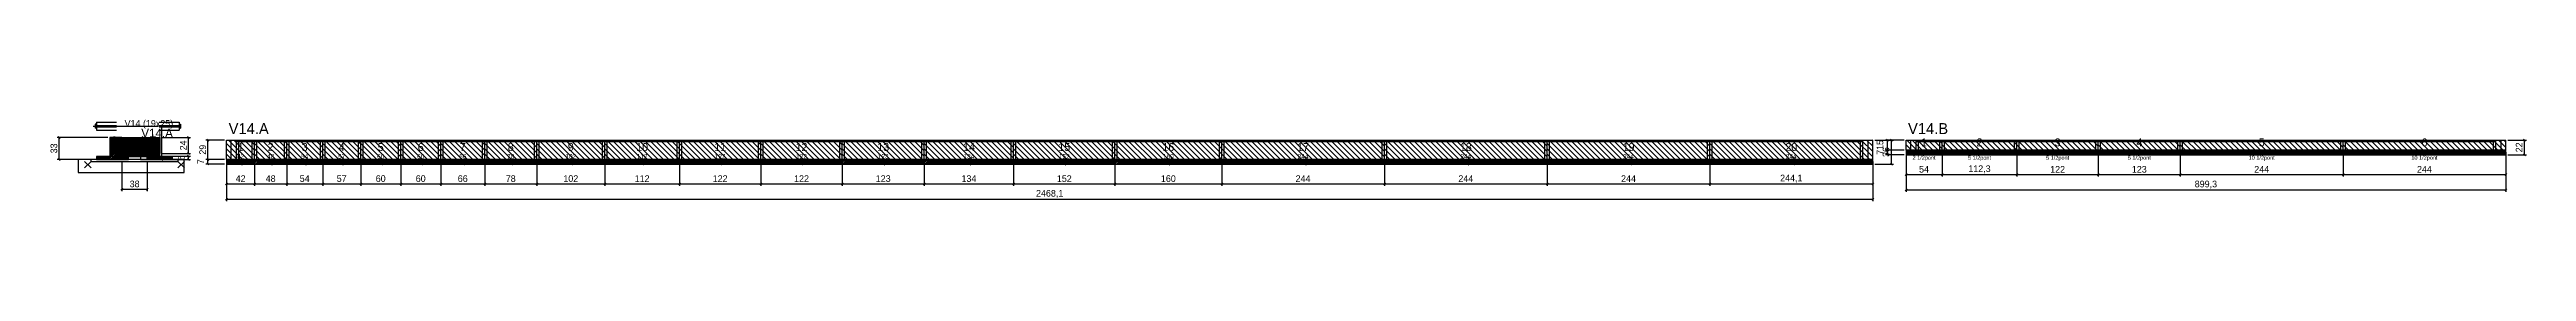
# Model space of a CAD drawing. Extents: x -69 to 3645, y -92 to 31.
import ezdxf
from ezdxf.enums import TextEntityAlignment as Align

# ---------------------------------------------------------------- set-up
doc = ezdxf.new("R2010")
doc.units = 0
for name, color, linetype in [('5', 5, 'Continuous'), ('barrote', 126, 'Continuous'), ('CONCRETO', 251, 'Continuous'), ('COTA', 241, 'Continuous'), ('Cota Seção (2x)', 241, 'Continuous'), ('detalhes', 7, 'Continuous'), ('Hachura', 251, 'Continuous'), ('Madeira', 126, 'Continuous'), ('NOMENCLATURA', 7, 'Continuous'), ('Painéis', 200, 'Continuous'), ('presilha', 224, 'Continuous'), ('Reaproveitamento', 30, 'Continuous'), ('SARR_2.2x7', 40, 'Continuous'), ('SARR_3.5x7', 81, 'Continuous'), ('SCO-___-LAJ', 224, 'Continuous'), ('TENSOR', 224, 'Continuous'), ('texto', 7, 'Continuous'), ('Texto Seção', 7, 'Continuous')]:
    doc.layers.add(name, color=color, linetype=linetype)
doc.dimstyles.new('PAINEL', dxfattribs={"dimtxt": 10, "dimasz": 3, "dimexe": 3, "dimexo": 3, "dimgap": 3, "dimtad": 1, "dimblk": 'OBLIQUE', "dimblk1": 'OBLIQUE', "dimcen": 2.5, "dimclrd": 4, "dimclre": 4, "dimclrt": 240, "dimazin": 3, "dimtfac": 1, "dimtmove": 0, "dimatfit": 3})
doc.dimstyles.new('SECAO2X', dxfattribs={"dimtxt": 16, "dimasz": 3, "dimexe": 3, "dimexo": 3, "dimgap": 3, "dimtad": 1, "dimblk": 'OBLIQUE', "dimblk1": 'OBLIQUE', "dimcen": 2.5, "dimclrd": 4, "dimclre": 4, "dimclrt": 240, "dimazin": 3, "dimtfac": 1, "dimtmove": 0, "dimatfit": 3})

# ---------------------------------------------------------------- blocks, each defined once
blk = doc.blocks.new('_OBLIQUE')
at = {"color": 0, "linetype": 'BYBLOCK'}
blk.add_line((-0.5, -0.5), (0.5, 0.5), dxfattribs=at)

msp = doc.modelspace()

# ---------------------------------------------------------------- hatches: boundary and pattern name
at = {"layer": 'COTA'}
h = msp.add_hatch(dxfattribs=at)
h.set_pattern_fill('ANSI31', scale=0.4)
h.paths.add_polyline_path([(40, -21), (40, 4), (97, 4), (97, -20), (78, -20), (78, -21)])
h = msp.add_hatch(dxfattribs=at)
h.set_pattern_fill('ANSI31', scale=0.5)
h.paths.add_polyline_path([(197, -36), (239, -36), (239, -29), (197, -29)])
h = msp.add_hatch(dxfattribs=at)
h.set_pattern_fill('ANSI31', scale=0.5)
h.paths.add_polyline_path([(239, -36), (287, -36), (287, -29), (239, -29)])
h = msp.add_hatch(dxfattribs=at)
h.set_pattern_fill('ANSI31', scale=0.5)
h.paths.add_polyline_path([(287, -36), (341, -36), (341, -29), (287, -29)])
h = msp.add_hatch(dxfattribs=at)
h.set_pattern_fill('ANSI31', scale=0.5)
h.paths.add_polyline_path([(341, -36), (398, -36), (398, -29), (341, -29)])
h = msp.add_hatch(dxfattribs=at)
h.set_pattern_fill('ANSI31', scale=0.5)
h.paths.add_polyline_path([(398, -36), (458, -36), (458, -29), (398, -29)])
h = msp.add_hatch(dxfattribs=at)
h.set_pattern_fill('ANSI31', scale=0.5)
h.paths.add_polyline_path([(458, -36), (518, -36), (518, -29), (458, -29)])
h = msp.add_hatch(dxfattribs=at)
h.set_pattern_fill('ANSI31', scale=0.5)
h.paths.add_polyline_path([(518, -36), (584, -36), (584, -29), (518, -29)])
h = msp.add_hatch(dxfattribs=at)
h.set_pattern_fill('ANSI31', scale=0.5)
h.paths.add_polyline_path([(584, -36), (662, -36), (662, -29), (584, -29)])
h = msp.add_hatch(dxfattribs=at)
h.set_pattern_fill('ANSI31', scale=0.5)
h.paths.add_polyline_path([(662, -36), (764, -36), (764, -29), (662, -29)])
h = msp.add_hatch(dxfattribs=at)
h.set_pattern_fill('ANSI31', scale=0.5)
h.paths.add_polyline_path([(764, -36), (876, -36), (876, -29), (764, -29)])
h = msp.add_hatch(dxfattribs=at)
h.set_pattern_fill('ANSI31', scale=0.5)
h.paths.add_polyline_path([(876, -36), (998, -36), (998, -29), (876, -29)])
h = msp.add_hatch(dxfattribs=at)
h.set_pattern_fill('ANSI31', scale=0.5)
h.paths.add_polyline_path([(998, -36), (1120, -36), (1120, -29), (998, -29)])
h = msp.add_hatch(dxfattribs=at)
h.set_pattern_fill('ANSI31', scale=0.5)
h.paths.add_polyline_path([(1120, -36), (1243, -36), (1243, -29), (1120, -29)])
h = msp.add_hatch(dxfattribs=at)
h.set_pattern_fill('ANSI31', scale=0.5)
h.paths.add_polyline_path([(1243, -36), (1377, -36), (1377, -29), (1243, -29)])
h = msp.add_hatch(dxfattribs=at)
h.set_pattern_fill('ANSI31', scale=0.5)
h.paths.add_polyline_path([(1377, -36), (1529, -36), (1529, -29), (1377, -29)])
h = msp.add_hatch(dxfattribs=at)
h.set_pattern_fill('ANSI31', scale=0.5)
h.paths.add_polyline_path([(1529, -36), (1689, -36), (1689, -29), (1529, -29)])
h = msp.add_hatch(dxfattribs=at)
h.set_pattern_fill('ANSI31', scale=0.5)
h.paths.add_polyline_path([(1689, -36), (1933, -36), (1933, -29), (1689, -29)])
h = msp.add_hatch(dxfattribs=at)
h.set_pattern_fill('ANSI31', scale=0.5)
h.paths.add_polyline_path([(1933, -36), (2177, -36), (2177, -29), (1933, -29)])
h = msp.add_hatch(dxfattribs=at)
h.set_pattern_fill('ANSI31', scale=0.5)
h.paths.add_polyline_path([(2177, -36), (2421, -36), (2421, -29), (2177, -29)])
h = msp.add_hatch(dxfattribs=at)
h.set_pattern_fill('ANSI31', scale=0.5)
h.paths.add_polyline_path([(2421, -36), (2665.1, -36), (2665.1, -29), (2421, -29)])
h = msp.add_hatch(dxfattribs=at)
h.set_pattern_fill('ANSI31', scale=0.5)
h.paths.add_polyline_path([(2715.1, -22), (2769.1, -22), (2769.1, -15), (2715.1, -15)])
h = msp.add_hatch(dxfattribs=at)
h.set_pattern_fill('ANSI31', scale=0.5)
h.paths.add_polyline_path([(2769.1, -22), (2881.4, -22), (2881.4, -15), (2769.1, -15)])
h = msp.add_hatch(dxfattribs=at)
h.set_pattern_fill('ANSI31', scale=0.5)
h.paths.add_polyline_path([(2881.4, -22), (3003.4, -22), (3003.4, -15), (2881.4, -15)])
h = msp.add_hatch(dxfattribs=at)
h.set_pattern_fill('ANSI31', scale=0.5)
h.paths.add_polyline_path([(3003.4, -22), (3126.4, -22), (3126.4, -15), (3003.4, -15)])
h = msp.add_hatch(dxfattribs=at)
h.set_pattern_fill('ANSI31', scale=0.5)
h.paths.add_polyline_path([(3126.4, -22), (3370.4, -22), (3370.4, -15), (3126.4, -15)])
h = msp.add_hatch(dxfattribs=at)
h.set_pattern_fill('ANSI31', scale=0.5)
h.paths.add_polyline_path([(3370.4, -22), (3614.4, -22), (3614.4, -15), (3370.4, -15)])
at = {"layer": 'Hachura'}
h = msp.add_hatch(dxfattribs=at)
h.set_pattern_fill('ANSI31', scale=0.5)
h.paths.add_polyline_path([(22, -29), (36, -29), (36, 4), (22, 4)])
h = msp.add_hatch(dxfattribs=at)
h.set_pattern_fill('ANSI31', scale=0.5)
h.paths.add_polyline_path([(22, -0.4), (36, -0.4), (36, 4), (22, 4)])
h = msp.add_hatch(dxfattribs=at)
h.set_pattern_fill('SOLID')
h.paths.add_polyline_path([(36, -29), (40, -29), (40, 4), (36, 4)])
h = msp.add_hatch(dxfattribs=at)
h.set_pattern_fill('ANSI31', scale=0.5)
h.paths.add_polyline_path([(2, -29), (22, -29), (22, -24.6), (2, -24.6)])
h = msp.add_hatch(dxfattribs=at)
h.set_pattern_fill('SOLID')
h.paths.add_polyline_path([(40, -24.6), (78, -24.6), (78, -21), (40, -21)])
h = msp.add_hatch(dxfattribs=at)
h.set_pattern_fill('ANSI31', scale=0.5)
h.paths.add_polyline_path([(40, -29), (50, -29), (50, -24.6), (40, -24.6)])
h = msp.add_hatch(dxfattribs=at)
h.set_pattern_fill('SOLID')
h.paths.add_polyline_path([(78, -24), (97, -24), (97, -20), (78, -20)])
h = msp.add_hatch(dxfattribs=at)
h.set_pattern_fill('SOLID')
h.paths.add_polyline_path([(78, -29), (82, -29), (82, -24), (78, -24)])
h = msp.add_hatch(dxfattribs=at)
h.set_pattern_fill('ANSI31', scale=0.5)
h.paths.add_polyline_path([(82, -29), (96, -29), (96, -24), (82, -24)])
h = msp.add_hatch(dxfattribs=at)
h.set_pattern_fill('ANSI31', scale=0.5)
h.paths.add_polyline_path([(82, -28.4), (96, -28.4), (96, -24), (82, -24)])
h = msp.add_hatch(dxfattribs=at)
h.set_pattern_fill('ANSI31', scale=0.5)
h.paths.add_polyline_path([(96, -29), (116, -29), (116, -24.6), (96, -24.6)])

# ---------------------------------------------------------------- linework, layer by layer
for p, q in [((0, 24), (0, 18)), ((2, 24), (0, 24)), ((2, 18), (0, 18)), ((2, 27), (32, 27)), ((2, 27), (2, 15)), ((2, 22), (32, 22)), ((2, 20), (32, 20)), ((2, 15), (32, 15)), ((96, 27), (126, 27)), ((96, 22), (126, 22)), ((96, 20), (126, 20)), ((96, 15), (126, 15)), ((126, 27), (126, 15)), ((126, 24), (128, 24)), ((126, 18), (128, 18)), ((128, 24), (128, 18))]:
    msp.add_line(p, q)
at = {"layer": 'barrote'}
msp.add_lwpolyline([(-25.5, -49), (133.5, -49), (133.5, -29), (-25.5, -29)], close=True, dxfattribs=at)
at = {"layer": 'CONCRETO'}
msp.add_lwpolyline([(40, -21), (40, 4), (97, 4), (97, -20), (78, -20), (78, -21)], close=True, dxfattribs=at)
at = {"layer": 'Madeira'}
for points in [[(22, -29), (36, -29), (36, 4), (22, 4)], [(22, -0.4), (36, -0.4), (36, 4), (22, 4)], [(2, -29), (22, -29), (22, -24.6), (2, -24.6)], [(22, -29), (36, -29), (36, -24.6), (22, -24.6)], [(40, -29), (50, -29), (50, -24.6), (40, -24.6)], [(68, -29), (78, -29), (78, -24.6), (68, -24.6)], [(82, -29), (96, -29), (96, -24), (82, -24)], [(82, -28.4), (96, -28.4), (96, -24), (82, -24)], [(96, -29), (116, -29), (116, -24.6), (96, -24.6)]]:
    msp.add_lwpolyline(points, close=True, dxfattribs=at)
at = {"layer": 'Painéis'}
for p, q in [((197, 0), (239, 0)), ((197, -29), (197, 0)), ((239, -29), (239, 0)), ((239, -29), (239, 0)), ((239, 0), (287, 0)), ((239, -29), (239, 0)), ((287, -29), (287, 0)), ((287, -29), (287, 0)), ((287, 0), (341, 0)), ((287, -29), (287, 0)), ((341, -29), (341, 0)), ((341, -29), (341, 0)), ((341, 0), (398, 0)), ((341, -29), (341, 0)), ((398, -29), (398, 0)), ((398, -29), (398, 0)), ((398, 0), (458, 0)), ((398, -29), (398, 0)), ((458, -29), (458, 0)), ((458, -29), (458, 0)), ((458, 0), (518, 0)), ((458, -29), (458, 0)), ((518, -29), (518, 0)), ((518, -29), (518, 0)), ((518, 0), (584, 0)), ((518, -29), (518, 0)), ((584, -29), (584, 0)), ((584, -29), (584, 0)), ((584, 0), (662, 0)), ((584, -29), (584, 0)), ((662, -29), (662, 0)), ((662, -29), (662, 0)), ((662, 0), (764, 0)), ((662, -29), (662, 0)), ((764, -29), (764, 0)), ((764, -29), (764, 0)), ((764, 0), (876, 0)), ((764, -29), (764, 0)), ((876, -29), (876, 0)), ((876, -29), (876, 0)), ((876, 0), (998, 0)), ((876, -29), (876, 0)), ((998, -29), (998, 0)), ((998, -29), (998, 0)), ((998, 0), (1120, 0)), ((998, -29), (998, 0)), ((1120, -29), (1120, 0)), ((1120, -29), (1120, 0)), ((1120, 0), (1243, 0)), ((1120, -29), (1120, 0)), ((1243, -29), (1243, 0)), ((1243, -29), (1243, 0)), ((1243, 0), (1377, 0)), ((1243, -29), (1243, 0)), ((1377, -29), (1377, 0)), ((1377, -29), (1377, 0)), ((1377, 0), (1529, 0)), ((1377, -29), (1377, 0)), ((1529, -29), (1529, 0)), ((1529, -29), (1529, 0)), ((1529, 0), (1689, 0)), ((1529, -29), (1529, 0)), ((1689, -29), (1689, 0)), ((1689, -29), (1689, 0)), ((1689, 0), (1933, 0)), ((1689, -29), (1689, 0)), ((1933, -29), (1933, 0)), ((1933, -29), (1933, 0)), ((1933, 0), (2177, 0)), ((1933, -29), (1933, 0)), ((2177, -29), (2177, 0)), ((2177, -29), (2177, 0)), ((2177, 0), (2421, 0)), ((2177, -29), (2177, 0)), ((2421, -29), (2421, 0)), ((2421, -29), (2421, 0)), ((2421, 0), (2665.1, 0)), ((2421, -29), (2421, 0)), ((2665.1, -29), (2665.1, 0)), ((2715.1, 0), (2769.1, 0)), ((2715.1, -15), (2715.1, 0)), ((2769.1, -15), (2769.1, 0)), ((2769.1, -15), (2769.1, 0)), ((2769.1, 0), (2881.4, 0)), ((2769.1, -15), (2769.1, 0)), ((2881.4, -15), (2881.4, 0)), ((2881.4, -15), (2881.4, 0)), ((2881.4, 0), (3003.4, 0)), ((2881.4, -15), (2881.4, 0)), ((3003.4, -15), (3003.4, 0)), ((3003.4, -15), (3003.4, 0)), ((3003.4, 0), (3126.4, 0)), ((3003.4, -15), (3003.4, 0)), ((3126.4, -15), (3126.4, 0)), ((3126.4, -15), (3126.4, 0)), ((3126.4, 0), (3370.4, 0)), ((3126.4, -15), (3126.4, 0)), ((3370.4, -15), (3370.4, 0)), ((3370.4, -15), (3370.4, 0)), ((3370.4, 0), (3614.4, 0)), ((3370.4, -15), (3370.4, 0)), ((3614.4, -15), (3614.4, 0)), ((197, -29), (239, -29)), ((239, -29), (287, -29)), ((287, -29), (341, -29)), ((341, -29), (398, -29)), ((398, -29), (458, -29)), ((458, -29), (518, -29)), ((518, -29), (584, -29)), ((584, -29), (662, -29)), ((662, -29), (764, -29)), ((764, -29), (876, -29)), ((876, -29), (998, -29)), ((998, -29), (1120, -29)), ((1120, -29), (1243, -29)), ((1243, -29), (1377, -29)), ((1377, -29), (1529, -29)), ((1529, -29), (1689, -29)), ((1689, -29), (1933, -29)), ((1933, -29), (2177, -29)), ((2177, -29), (2421, -29)), ((2421, -29), (2665.1, -29)), ((2715.1, -15), (2769.1, -15)), ((2769.1, -15), (2881.4, -15)), ((2881.4, -15), (3003.4, -15)), ((3003.4, -15), (3126.4, -15)), ((3126.4, -15), (3370.4, -15)), ((3370.4, -15), (3614.4, -15))]:
    msp.add_line(p, q, dxfattribs=at)
for points in [[(36, -29), (40, -29), (40, 4), (36, 4)], [(40, -24.6), (78, -24.6), (78, -21), (40, -21)], [(78, -24), (97, -24), (97, -20), (78, -20)], [(78, -29), (82, -29), (82, -24), (78, -24)]]:
    msp.add_lwpolyline(points, close=True, dxfattribs=at)
at = {"layer": 'presilha'}
for p, q in [((-16, -42), (-6, -32)), ((-16, -32), (-6, -42)), ((124, -42), (134, -32)), ((124, -32), (134, -42))]:
    msp.add_line(p, q, dxfattribs=at)
at = {"layer": 'Reaproveitamento', "color": 30}
for p, q in [((229, -29), (200, 0)), ((237, -29), (208, 0)), ((239, -23), (216, 0)), ((239, -15), (224, 0)), ((239, -7), (232, 0)), ((271, -29), (242, 0)), ((279, -29), (250, 0)), ((287, -29), (258, 0)), ((287, -21), (266, 0)), ((287, -13), (274, 0)), ((287, -5), (282, 0)), ((319, -29), (290, 0)), ((327, -29), (298, 0)), ((335, -29), (306, 0)), ((341, -27), (314, 0)), ((341, -19), (322, 0)), ((341, -11), (330, 0)), ((341, -3), (338, 0)), ((373, -29), (344, 0)), ((381, -29), (352, 0)), ((389, -29), (360, 0)), ((397, -29), (368, 0)), ((398, -22), (376, 0)), ((398, -14), (384, 0)), ((398, -6), (392, 0)), ((430, -29), (401, 0)), ((438, -29), (409, 0)), ((446, -29), (417, 0)), ((454, -29), (425, 0)), ((458, -25), (433, 0)), ((458, -17), (441, 0)), ((458, -9), (449, 0)), ((458, -1), (457, 0)), ((490, -29), (461, 0)), ((498, -29), (469, 0)), ((506, -29), (477, 0)), ((514, -29), (485, 0)), ((518, -25), (493, 0)), ((518, -17), (501, 0)), ((518, -9), (509, 0)), ((518, -1), (517, 0)), ((550, -29), (521, 0)), ((558, -29), (529, 0)), ((566, -29), (537, 0)), ((574, -29), (545, 0)), ((582, -29), (553, 0)), ((584, -23), (561, 0)), ((584, -15), (569, 0)), ((584, -7), (577, 0)), ((616, -29), (587, 0)), ((624, -29), (595, 0)), ((632, -29), (603, 0)), ((640, -29), (611, 0)), ((648, -29), (619, 0)), ((656, -29), (627, 0)), ((662, -27), (635, 0)), ((662, -19), (643, 0)), ((662, -11), (651, 0)), ((662, -3), (659, 0)), ((694, -29), (665, 0)), ((702, -29), (673, 0)), ((710, -29), (681, 0)), ((718, -29), (689, 0)), ((726, -29), (697, 0)), ((734, -29), (705, 0)), ((742, -29), (713, 0)), ((750, -29), (721, 0)), ((758, -29), (729, 0)), ((764, -27), (737, 0)), ((764, -19), (745, 0)), ((764, -11), (753, 0)), ((764, -3), (761, 0)), ((796, -29), (767, 0)), ((804, -29), (775, 0)), ((812, -29), (783, 0)), ((820, -29), (791, 0)), ((828, -29), (799, 0)), ((836, -29), (807, 0)), ((844, -29), (815, 0)), ((852, -29), (823, 0)), ((860, -29), (831, 0)), ((868, -29), (839, 0)), ((876, -29), (847, 0)), ((876, -21), (855, 0)), ((876, -13), (863, 0)), ((876, -5), (871, 0)), ((908, -29), (879, 0)), ((916, -29), (887, 0)), ((924, -29), (895, 0)), ((932, -29), (903, 0)), ((940, -29), (911, 0)), ((948, -29), (919, 0)), ((956, -29), (927, 0)), ((964, -29), (935, 0)), ((972, -29), (943, 0)), ((980, -29), (951, 0)), ((988, -29), (959, 0)), ((996, -29), (967, 0)), ((998, -23), (975, 0)), ((998, -15), (983, 0)), ((998, -7), (991, 0)), ((1030, -29), (1001, 0)), ((1038, -29), (1009, 0)), ((1046, -29), (1017, 0)), ((1054, -29), (1025, 0)), ((1062, -29), (1033, 0)), ((1070, -29), (1041, 0)), ((1078, -29), (1049, 0)), ((1086, -29), (1057, 0)), ((1094, -29), (1065, 0)), ((1102, -29), (1073, 0)), ((1110, -29), (1081, 0)), ((1118, -29), (1089, 0)), ((1120, -23), (1097, 0)), ((1120, -15), (1105, 0)), ((1120, -7), (1113, 0)), ((1152, -29), (1123, 0)), ((1160, -29), (1131, 0)), ((1168, -29), (1139, 0)), ((1176, -29), (1147, 0)), ((1184, -29), (1155, 0)), ((1192, -29), (1163, 0)), ((1200, -29), (1171, 0)), ((1208, -29), (1179, 0)), ((1216, -29), (1187, 0)), ((1224, -29), (1195, 0)), ((1232, -29), (1203, 0)), ((1240, -29), (1211, 0)), ((1243, -24), (1219, 0)), ((1243, -16), (1227, 0)), ((1243, -8), (1235, 0)), ((1243, 0), (1243, 0)), ((1275, -29), (1246, 0)), ((1283, -29), (1254, 0)), ((1291, -29), (1262, 0)), ((1299, -29), (1270, 0)), ((1307, -29), (1278, 0)), ((1315, -29), (1286, 0)), ((1323, -29), (1294, 0)), ((1331, -29), (1302, 0)), ((1339, -29), (1310, 0)), ((1347, -29), (1318, 0)), ((1355, -29), (1326, 0)), ((1363, -29), (1334, 0)), ((1371, -29), (1342, 0)), ((1377, -27), (1350, 0)), ((1377, -19), (1358, 0)), ((1377, -11), (1366, 0)), ((1377, -3), (1374, 0)), ((1409, -29), (1380, 0)), ((1417, -29), (1388, 0)), ((1425, -29), (1396, 0)), ((1433, -29), (1404, 0)), ((1441, -29), (1412, 0)), ((1449, -29), (1420, 0)), ((1457, -29), (1428, 0)), ((1465, -29), (1436, 0)), ((1473, -29), (1444, 0)), ((1481, -29), (1452, 0)), ((1489, -29), (1460, 0)), ((1497, -29), (1468, 0)), ((1505, -29), (1476, 0)), ((1513, -29), (1484, 0)), ((1521, -29), (1492, 0)), ((1529, -29), (1500, 0)), ((1529, -21), (1508, 0)), ((1529, -13), (1516, 0)), ((1529, -5), (1524, 0)), ((1561, -29), (1532, 0)), ((1569, -29), (1540, 0)), ((1577, -29), (1548, 0)), ((1585, -29), (1556, 0)), ((1593, -29), (1564, 0)), ((1601, -29), (1572, 0)), ((1609, -29), (1580, 0)), ((1617, -29), (1588, 0)), ((1625, -29), (1596, 0)), ((1633, -29), (1604, 0)), ((1641, -29), (1612, 0)), ((1649, -29), (1620, 0)), ((1657, -29), (1628, 0)), ((1665, -29), (1636, 0)), ((1673, -29), (1644, 0)), ((1681, -29), (1652, 0)), ((1689, -29), (1660, 0)), ((1689, -21), (1668, 0)), ((1689, -13), (1676, 0)), ((1689, -5), (1684, 0)), ((1721, -29), (1692, 0)), ((1729, -29), (1700, 0)), ((1737, -29), (1708, 0)), ((1745, -29), (1716, 0)), ((1753, -29), (1724, 0)), ((1761, -29), (1732, 0)), ((1769, -29), (1740, 0)), ((1777, -29), (1748, 0)), ((1785, -29), (1756, 0)), ((1793, -29), (1764, 0)), ((1801, -29), (1772, 0)), ((1809, -29), (1780, 0)), ((1817, -29), (1788, 0)), ((1825, -29), (1796, 0)), ((1833, -29), (1804, 0)), ((1841, -29), (1812, 0)), ((1849, -29), (1820, 0)), ((1857, -29), (1828, 0)), ((1865, -29), (1836, 0)), ((1873, -29), (1844, 0)), ((1881, -29), (1852, 0)), ((1889, -29), (1860, 0)), ((1897, -29), (1868, 0)), ((1905, -29), (1876, 0)), ((1913, -29), (1884, 0)), ((1921, -29), (1892, 0)), ((1929, -29), (1900, 0)), ((1933, -25), (1908, 0)), ((1933, -17), (1916, 0)), ((1933, -9), (1924, 0)), ((1933, -1), (1932, 0)), ((1965, -29), (1936, 0)), ((1973, -29), (1944, 0)), ((1981, -29), (1952, 0)), ((1989, -29), (1960, 0)), ((1997, -29), (1968, 0)), ((2005, -29), (1976, 0)), ((2013, -29), (1984, 0)), ((2021, -29), (1992, 0)), ((2029, -29), (2000, 0)), ((2037, -29), (2008, 0)), ((2045, -29), (2016, 0)), ((2053, -29), (2024, 0)), ((2061, -29), (2032, 0)), ((2069, -29), (2040, 0)), ((2077, -29), (2048, 0)), ((2085, -29), (2056, 0)), ((2093, -29), (2064, 0)), ((2101, -29), (2072, 0)), ((2109, -29), (2080, 0)), ((2117, -29), (2088, 0)), ((2125, -29), (2096, 0)), ((2133, -29), (2104, 0)), ((2141, -29), (2112, 0)), ((2149, -29), (2120, 0)), ((2157, -29), (2128, 0)), ((2165, -29), (2136, 0)), ((2173, -29), (2144, 0)), ((2177, -25), (2152, 0)), ((2177, -17), (2160, 0)), ((2177, -9), (2168, 0)), ((2177, -1), (2176, 0)), ((2209, -29), (2180, 0)), ((2217, -29), (2188, 0)), ((2225, -29), (2196, 0)), ((2233, -29), (2204, 0)), ((2241, -29), (2212, 0)), ((2249, -29), (2220, 0)), ((2257, -29), (2228, 0)), ((2265, -29), (2236, 0)), ((2273, -29), (2244, 0)), ((2281, -29), (2252, 0)), ((2289, -29), (2260, 0)), ((2297, -29), (2268, 0)), ((2305, -29), (2276, 0)), ((2313, -29), (2284, 0)), ((2321, -29), (2292, 0)), ((2329, -29), (2300, 0)), ((2337, -29), (2308, 0)), ((2345, -29), (2316, 0)), ((2353, -29), (2324, 0)), ((2361, -29), (2332, 0)), ((2369, -29), (2340, 0)), ((2377, -29), (2348, 0)), ((2385, -29), (2356, 0)), ((2393, -29), (2364, 0)), ((2401, -29), (2372, 0)), ((2409, -29), (2380, 0)), ((2417, -29), (2388, 0)), ((2421, -25), (2396, 0)), ((2421, -17), (2404, 0)), ((2421, -9), (2412, 0)), ((2421, -1), (2420, 0)), ((2453, -29), (2424, 0)), ((2461, -29), (2432, 0)), ((2469, -29), (2440, 0)), ((2477, -29), (2448, 0)), ((2485, -29), (2456, 0)), ((2493, -29), (2464, 0)), ((2501, -29), (2472, 0)), ((2509, -29), (2480, 0)), ((2517, -29), (2488, 0)), ((2525, -29), (2496, 0)), ((2533, -29), (2504, 0)), ((2541, -29), (2512, 0)), ((2549, -29), (2520, 0)), ((2557, -29), (2528, 0)), ((2565, -29), (2536, 0)), ((2573, -29), (2544, 0)), ((2581, -29), (2552, 0)), ((2589, -29), (2560, 0)), ((2597, -29), (2568, 0)), ((2605, -29), (2576, 0)), ((2613, -29), (2584, 0)), ((2621, -29), (2592, 0)), ((2629, -29), (2600, 0)), ((2637, -29), (2608, 0)), ((2645, -29), (2616, 0)), ((2653, -29), (2624, 0)), ((2661, -29), (2632, 0)), ((2665.1, -25.1), (2640, 0)), ((2665.1, -17.1), (2648, 0)), ((2665.1, -9.1), (2656, 0)), ((2665.1, -1.1), (2664, 0)), ((2731.1, -15), (2716.1, 0)), ((2739.1, -15), (2724.1, 0)), ((2747.1, -15), (2732.1, 0)), ((2755.1, -15), (2740.1, 0)), ((2763.1, -15), (2748.1, 0)), ((2769.1, -13), (2756.1, 0)), ((2769.1, -5), (2764.1, 0)), ((2785.1, -15), (2770.1, 0)), ((2793.1, -15), (2778.1, 0)), ((2801.1, -15), (2786.1, 0)), ((2809.1, -15), (2794.1, 0)), ((2817.1, -15), (2802.1, 0)), ((2825.1, -15), (2810.1, 0)), ((2833.1, -15), (2818.1, 0)), ((2841.1, -15), (2826.1, 0)), ((2849.1, -15), (2834.1, 0)), ((2857.1, -15), (2842.1, 0)), ((2865.1, -15), (2850.1, 0)), ((2873.1, -15), (2858.1, 0)), ((2881.1, -15), (2866.1, 0)), ((2881.4, -7.3), (2874.1, 0)), ((2897.4, -15), (2882.4, 0)), ((2905.4, -15), (2890.4, 0)), ((2913.4, -15), (2898.4, 0)), ((2921.4, -15), (2906.4, 0)), ((2929.4, -15), (2914.4, 0)), ((2937.4, -15), (2922.4, 0)), ((2945.4, -15), (2930.4, 0)), ((2953.4, -15), (2938.4, 0)), ((2961.4, -15), (2946.4, 0)), ((2969.4, -15), (2954.4, 0)), ((2977.4, -15), (2962.4, 0)), ((2985.4, -15), (2970.4, 0)), ((2993.4, -15), (2978.4, 0)), ((3001.4, -15), (2986.4, 0)), ((3003.4, -9), (2994.4, 0)), ((3003.4, -1), (3002.4, 0)), ((3019.4, -15), (3004.4, 0)), ((3027.4, -15), (3012.4, 0)), ((3035.4, -15), (3020.4, 0)), ((3043.4, -15), (3028.4, 0)), ((3051.4, -15), (3036.4, 0)), ((3059.4, -15), (3044.4, 0)), ((3067.4, -15), (3052.4, 0)), ((3075.4, -15), (3060.4, 0)), ((3083.4, -15), (3068.4, 0)), ((3091.4, -15), (3076.4, 0)), ((3099.4, -15), (3084.4, 0)), ((3107.4, -15), (3092.4, 0)), ((3115.4, -15), (3100.4, 0)), ((3123.4, -15), (3108.4, 0)), ((3126.4, -10), (3116.4, 0)), ((3126.4, -2), (3124.4, 0)), ((3142.4, -15), (3127.4, 0)), ((3150.4, -15), (3135.4, 0)), ((3158.4, -15), (3143.4, 0)), ((3166.4, -15), (3151.4, 0)), ((3174.4, -15), (3159.4, 0)), ((3182.4, -15), (3167.4, 0)), ((3190.4, -15), (3175.4, 0)), ((3198.4, -15), (3183.4, 0)), ((3206.4, -15), (3191.4, 0)), ((3214.4, -15), (3199.4, 0)), ((3222.4, -15), (3207.4, 0)), ((3230.4, -15), (3215.4, 0)), ((3238.4, -15), (3223.4, 0)), ((3246.4, -15), (3231.4, 0)), ((3254.4, -15), (3239.4, 0)), ((3262.4, -15), (3247.4, 0)), ((3270.4, -15), (3255.4, 0)), ((3278.4, -15), (3263.4, 0)), ((3286.4, -15), (3271.4, 0)), ((3294.4, -15), (3279.4, 0)), ((3302.4, -15), (3287.4, 0)), ((3310.4, -15), (3295.4, 0)), ((3318.4, -15), (3303.4, 0)), ((3326.4, -15), (3311.4, 0)), ((3334.4, -15), (3319.4, 0)), ((3342.4, -15), (3327.4, 0)), ((3350.4, -15), (3335.4, 0)), ((3358.4, -15), (3343.4, 0)), ((3366.4, -15), (3351.4, 0)), ((3370.4, -11), (3359.4, 0)), ((3370.4, -3), (3367.4, 0)), ((3386.4, -15), (3371.4, 0)), ((3394.4, -15), (3379.4, 0)), ((3402.4, -15), (3387.4, 0)), ((3410.4, -15), (3395.4, 0)), ((3418.4, -15), (3403.4, 0)), ((3426.4, -15), (3411.4, 0)), ((3434.4, -15), (3419.4, 0)), ((3442.4, -15), (3427.4, 0)), ((3450.4, -15), (3435.4, 0)), ((3458.4, -15), (3443.4, 0)), ((3466.4, -15), (3451.4, 0)), ((3474.4, -15), (3459.4, 0)), ((3482.4, -15), (3467.4, 0)), ((3490.4, -15), (3475.4, 0)), ((3498.4, -15), (3483.4, 0)), ((3506.4, -15), (3491.4, 0)), ((3514.4, -15), (3499.4, 0)), ((3522.4, -15), (3507.4, 0)), ((3530.4, -15), (3515.4, 0)), ((3538.4, -15), (3523.4, 0)), ((3546.4, -15), (3531.4, 0)), ((3554.4, -15), (3539.4, 0)), ((3562.4, -15), (3547.4, 0)), ((3570.4, -15), (3555.4, 0)), ((3578.4, -15), (3563.4, 0)), ((3586.4, -15), (3571.4, 0)), ((3594.4, -15), (3579.4, 0)), ((3602.4, -15), (3587.4, 0)), ((3610.4, -15), (3595.4, 0)), ((3614.4, -11), (3603.4, 0)), ((3614.4, -3), (3611.4, 0)), ((221, -29), (197, -5)), ((213, -29), (197, -13)), ((205, -29), (197, -21)), ((197, -29), (197, -29)), ((263, -29), (239, -5)), ((255, -29), (239, -13)), ((247, -29), (239, -21)), ((239, -29), (239, -29)), ((311, -29), (287, -5)), ((303, -29), (287, -13)), ((295, -29), (287, -21)), ((287, -29), (287, -29)), ((365, -29), (341, -5)), ((357, -29), (341, -13)), ((349, -29), (341, -21)), ((341, -29), (341, -29)), ((422, -29), (398, -5)), ((414, -29), (398, -13)), ((406, -29), (398, -21)), ((398, -29), (398, -29)), ((482, -29), (458, -5)), ((474, -29), (458, -13)), ((466, -29), (458, -21)), ((458, -29), (458, -29)), ((542, -29), (518, -5)), ((534, -29), (518, -13)), ((526, -29), (518, -21)), ((518, -29), (518, -29)), ((608, -29), (584, -5)), ((600, -29), (584, -13)), ((592, -29), (584, -21)), ((584, -29), (584, -29)), ((686, -29), (662, -5)), ((678, -29), (662, -13)), ((670, -29), (662, -21)), ((662, -29), (662, -29)), ((788, -29), (764, -5)), ((780, -29), (764, -13)), ((772, -29), (764, -21)), ((764, -29), (764, -29)), ((900, -29), (876, -5)), ((892, -29), (876, -13)), ((884, -29), (876, -21)), ((876, -29), (876, -29)), ((1022, -29), (998, -5)), ((1014, -29), (998, -13)), ((1006, -29), (998, -21)), ((998, -29), (998, -29)), ((1144, -29), (1120, -5)), ((1136, -29), (1120, -13)), ((1128, -29), (1120, -21)), ((1120, -29), (1120, -29)), ((1267, -29), (1243, -5)), ((1259, -29), (1243, -13)), ((1251, -29), (1243, -21)), ((1243, -29), (1243, -29)), ((1401, -29), (1377, -5)), ((1393, -29), (1377, -13)), ((1385, -29), (1377, -21)), ((1377, -29), (1377, -29)), ((1553, -29), (1529, -5)), ((1545, -29), (1529, -13)), ((1537, -29), (1529, -21)), ((1529, -29), (1529, -29)), ((1713, -29), (1689, -5)), ((1705, -29), (1689, -13)), ((1697, -29), (1689, -21)), ((1689, -29), (1689, -29)), ((1957, -29), (1933, -5)), ((1949, -29), (1933, -13)), ((1941, -29), (1933, -21)), ((1933, -29), (1933, -29)), ((2201, -29), (2177, -5)), ((2193, -29), (2177, -13)), ((2185, -29), (2177, -21)), ((2177, -29), (2177, -29)), ((2445, -29), (2421, -5)), ((2437, -29), (2421, -13)), ((2429, -29), (2421, -21)), ((2421, -29), (2421, -29)), ((2723.1, -15), (2715.1, -7)), ((2715.1, -15), (2715.1, -15)), ((2777.1, -15), (2769.1, -7)), ((2769.1, -15), (2769.1, -15)), ((2889.4, -15), (2881.4, -7)), ((2881.4, -15), (2881.4, -15)), ((3011.4, -15), (3003.4, -7)), ((3003.4, -15), (3003.4, -15)), ((3134.4, -15), (3126.4, -7)), ((3126.4, -15), (3126.4, -15)), ((3378.4, -15), (3370.4, -7)), ((3370.4, -15), (3370.4, -15))]:
    msp.add_line(p, q, dxfattribs=at)
at = {"layer": 'SARR_2.2x7'}
for p, q in [((204, -29), (204, 0)), ((2658.1, -29), (2658.1, 0)), ((2722.1, -15), (2722.1, 0)), ((3607.4, -15), (3607.4, 0)), ((212, -2.2), (239, -2.2)), ((239, -2.2), (287, -2.2)), ((287, -2.2), (341, -2.2)), ((341, -2.2), (398, -2.2)), ((398, -2.2), (458, -2.2)), ((458, -2.2), (518, -2.2)), ((518, -2.2), (584, -2.2)), ((584, -2.2), (662, -2.2)), ((662, -2.2), (764, -2.2)), ((764, -2.2), (876, -2.2)), ((876, -2.2), (998, -2.2)), ((998, -2.2), (1120, -2.2)), ((1120, -2.2), (1243, -2.2)), ((1243, -2.2), (1377, -2.2)), ((1377, -2.2), (1529, -2.2)), ((1529, -2.2), (1689, -2.2)), ((1689, -2.2), (1933, -2.2)), ((1933, -2.2), (2177, -2.2)), ((2177, -2.2), (2421, -2.2)), ((2421, -2.2), (2650.1, -2.2)), ((2730.1, -2.2), (2769.1, -2.2)), ((2769.1, -2.2), (2881.4, -2.2)), ((2881.4, -2.2), (3003.4, -2.2)), ((3003.4, -2.2), (3126.4, -2.2)), ((3126.4, -2.2), (3370.4, -2.2)), ((3370.4, -2.2), (3599.4, -2.2))]:
    msp.add_line(p, q, dxfattribs=at)
at = {"layer": 'SARR_3.5x7'}
for p, q in [((212, -29), (212, 0)), ((239, -29), (239, 0)), ((239, -29), (239, 0)), ((287, -29), (287, 0)), ((287, -29), (287, 0)), ((341, -29), (341, 0)), ((341, -29), (341, 0)), ((398, -29), (398, 0)), ((398, -29), (398, 0)), ((458, -29), (458, 0)), ((458, -29), (458, 0)), ((518, -29), (518, 0)), ((518, -29), (518, 0)), ((584, -29), (584, 0)), ((584, -29), (584, 0)), ((662, -29), (662, 0)), ((662, -29), (662, 0)), ((764, -29), (764, 0)), ((764, -29), (764, 0)), ((876, -29), (876, 0)), ((876, -29), (876, 0)), ((998, -29), (998, 0)), ((998, -29), (998, 0)), ((1120, -29), (1120, 0)), ((1120, -29), (1120, 0)), ((1243, -29), (1243, 0)), ((1243, -29), (1243, 0)), ((1377, -29), (1377, 0)), ((1377, -29), (1377, 0)), ((1529, -29), (1529, 0)), ((1529, -29), (1529, 0)), ((1689, -29), (1689, 0)), ((1689, -29), (1689, 0)), ((1933, -29), (1933, 0)), ((1933, -29), (1933, 0)), ((2177, -29), (2177, 0)), ((2177, -29), (2177, 0)), ((2421, -29), (2421, 0)), ((2421, -29), (2421, 0)), ((2650.1, -29), (2650.1, 0)), ((2730.1, -15), (2730.1, 0)), ((2769.1, -15), (2769.1, 0)), ((2769.1, -15), (2769.1, 0)), ((2881.4, -15), (2881.4, 0)), ((2881.4, -15), (2881.4, 0)), ((3003.4, -15), (3003.4, 0)), ((3003.4, -15), (3003.4, 0)), ((3126.4, -15), (3126.4, 0)), ((3126.4, -15), (3126.4, 0)), ((3370.4, -15), (3370.4, 0)), ((3370.4, -15), (3370.4, 0)), ((3599.4, -15), (3599.4, 0)), ((212, -29), (215.5, -29)), ((215.5, -29), (215.5, -2.2)), ((235.5, -29), (235.5, -2.2)), ((235.5, -29), (239, -29)), ((239, -29), (242.5, -29)), ((242.5, -29), (242.5, -2.2)), ((283.5, -29), (283.5, -2.2)), ((283.5, -29), (287, -29)), ((287, -29), (290.5, -29)), ((290.5, -29), (290.5, -2.2)), ((337.5, -29), (337.5, -2.2)), ((337.5, -29), (341, -29)), ((341, -29), (344.5, -29)), ((344.5, -29), (344.5, -2.2)), ((394.5, -29), (394.5, -2.2)), ((394.5, -29), (398, -29)), ((398, -29), (401.5, -29)), ((401.5, -29), (401.5, -2.2)), ((454.5, -29), (454.5, -2.2)), ((454.5, -29), (458, -29)), ((458, -29), (461.5, -29)), ((461.5, -29), (461.5, -2.2)), ((514.5, -29), (514.5, -2.2)), ((514.5, -29), (518, -29)), ((518, -29), (521.5, -29)), ((521.5, -29), (521.5, -2.2)), ((580.5, -29), (580.5, -2.2)), ((580.5, -29), (584, -29)), ((584, -29), (587.5, -29)), ((587.5, -29), (587.5, -2.2)), ((658.5, -29), (658.5, -2.2)), ((658.5, -29), (662, -29)), ((662, -29), (665.5, -29)), ((665.5, -29), (665.5, -2.2)), ((760.5, -29), (760.5, -2.2)), ((760.5, -29), (764, -29)), ((764, -29), (767.5, -29)), ((767.5, -29), (767.5, -2.2)), ((872.5, -29), (872.5, -2.2)), ((872.5, -29), (876, -29)), ((876, -29), (879.5, -29)), ((879.5, -29), (879.5, -2.2)), ((994.5, -29), (994.5, -2.2)), ((994.5, -29), (998, -29)), ((998, -29), (1001.5, -29)), ((1001.5, -29), (1001.5, -2.2)), ((1116.5, -29), (1116.5, -2.2)), ((1116.5, -29), (1120, -29)), ((1120, -29), (1123.5, -29)), ((1123.5, -29), (1123.5, -2.2)), ((1239.5, -29), (1239.5, -2.2)), ((1239.5, -29), (1243, -29)), ((1243, -29), (1246.5, -29)), ((1246.5, -29), (1246.5, -2.2)), ((1373.5, -29), (1373.5, -2.2)), ((1373.5, -29), (1377, -29)), ((1377, -29), (1380.5, -29)), ((1380.5, -29), (1380.5, -2.2)), ((1525.5, -29), (1525.5, -2.2)), ((1525.5, -29), (1529, -29)), ((1529, -29), (1532.5, -29)), ((1532.5, -29), (1532.5, -2.2)), ((1685.5, -29), (1685.5, -2.2)), ((1685.5, -29), (1689, -29)), ((1689, -29), (1692.5, -29)), ((1692.5, -29), (1692.5, -2.2)), ((1929.5, -29), (1929.5, -2.2)), ((1929.5, -29), (1933, -29)), ((1933, -29), (1936.5, -29)), ((1936.5, -29), (1936.5, -2.2)), ((2173.5, -29), (2173.5, -2.2)), ((2173.5, -29), (2177, -29)), ((2177, -29), (2180.5, -29)), ((2180.5, -29), (2180.5, -2.2)), ((2417.5, -29), (2417.5, -2.2)), ((2417.5, -29), (2421, -29)), ((2421, -29), (2424.5, -29)), ((2424.5, -29), (2424.5, -2.2)), ((2646.6, -29), (2646.6, -2.2)), ((2646.6, -29), (2650.1, -29)), ((2730.1, -15), (2733.6, -15)), ((2733.6, -15), (2733.6, -2.2)), ((2765.6, -15), (2765.6, -2.2)), ((2765.6, -15), (2769.1, -15)), ((2769.1, -15), (2772.6, -15)), ((2772.6, -15), (2772.6, -2.2)), ((2877.9, -15), (2877.9, -2.2)), ((2877.9, -15), (2881.4, -15)), ((2881.4, -15), (2884.9, -15)), ((2884.9, -15), (2884.9, -2.2)), ((2999.9, -15), (2999.9, -2.2)), ((2999.9, -15), (3003.4, -15)), ((3003.4, -15), (3006.9, -15)), ((3006.9, -15), (3006.9, -2.2)), ((3122.9, -15), (3122.9, -2.2)), ((3122.9, -15), (3126.4, -15)), ((3126.4, -15), (3129.9, -15)), ((3129.9, -15), (3129.9, -2.2)), ((3366.9, -15), (3366.9, -2.2)), ((3366.9, -15), (3370.4, -15)), ((3370.4, -15), (3373.9, -15)), ((3373.9, -15), (3373.9, -2.2)), ((3595.9, -15), (3595.9, -2.2)), ((3595.9, -15), (3599.4, -15))]:
    msp.add_line(p, q, dxfattribs=at)
at = {"layer": 'SCO-___-LAJ'}
for points in [[(-6.5, -32.2), (124.5, -32.2), (124.5, -29), (-6.5, -29)], [(197, -36), (239, -36), (239, -29), (197, -29)], [(239, -36), (287, -36), (287, -29), (239, -29)], [(287, -36), (341, -36), (341, -29), (287, -29)], [(341, -36), (398, -36), (398, -29), (341, -29)], [(398, -36), (458, -36), (458, -29), (398, -29)], [(458, -36), (518, -36), (518, -29), (458, -29)], [(518, -36), (584, -36), (584, -29), (518, -29)], [(584, -36), (662, -36), (662, -29), (584, -29)], [(662, -36), (764, -36), (764, -29), (662, -29)], [(764, -36), (876, -36), (876, -29), (764, -29)], [(876, -36), (998, -36), (998, -29), (876, -29)], [(998, -36), (1120, -36), (1120, -29), (998, -29)], [(1120, -36), (1243, -36), (1243, -29), (1120, -29)], [(1243, -36), (1377, -36), (1377, -29), (1243, -29)], [(1377, -36), (1529, -36), (1529, -29), (1377, -29)], [(1529, -36), (1689, -36), (1689, -29), (1529, -29)], [(1689, -36), (1933, -36), (1933, -29), (1689, -29)], [(1933, -36), (2177, -36), (2177, -29), (1933, -29)], [(2177, -36), (2421, -36), (2421, -29), (2177, -29)], [(2421, -36), (2665.1, -36), (2665.1, -29), (2421, -29)], [(2715.1, -22), (2769.1, -22), (2769.1, -15), (2715.1, -15)], [(2769.1, -22), (2881.4, -22), (2881.4, -15), (2769.1, -15)], [(2881.4, -22), (3003.4, -22), (3003.4, -15), (2881.4, -15)], [(3003.4, -22), (3126.4, -22), (3126.4, -15), (3003.4, -15)], [(3126.4, -22), (3370.4, -22), (3370.4, -15), (3126.4, -15)], [(3370.4, -22), (3614.4, -22), (3614.4, -15), (3370.4, -15)]]:
    msp.add_lwpolyline(points, close=True, dxfattribs=at)
at = {"layer": 'TENSOR'}
msp.add_line((-3, 21), (95, 21), dxfattribs=at)

# ---------------------------------------------------------------- texts
at = {"layer": '5'}
for s, height, p in [('1', 12, (2742.1, -3.5)), ('2', 12, (2825.25, -3.5)), ('3', 12, (2942.4, -3.5)), ('4', 12, (3064.9, -3.5)), ('5', 12, (3248.4, -3.5)), ('6', 12, (3492.4, -3.5)), ('42', 7, (218, -24.5)), ('1', 12, (218, -10.5)), ('48', 7, (263, -24.5)), ('2', 12, (263, -10.5)), ('54', 7, (314, -24.5)), ('3', 12, (314, -10.5)), ('57', 7, (369.5, -24.5)), ('4', 12, (369.5, -10.5)), ('60', 7, (428, -24.5)), ('5', 12, (428, -10.5)), ('60', 7, (488, -24.5)), ('6', 12, (488, -10.5)), ('66', 7, (551, -24.5)), ('7', 12, (551, -10.5)), ('78', 7, (623, -24.5)), ('8', 12, (623, -10.5)), ('102', 7, (713, -24.5)), ('9', 12, (713, -10.5)), ('10', 12, (820, -10.5)), ('112', 7, (820, -24.5)), ('11', 12, (937, -10.5)), ('122', 7, (937, -24.5)), ('12', 12, (1059, -10.5)), ('122', 7, (1059, -24.5)), ('13', 12, (1181.5, -10.5)), ('123', 7, (1181.5, -24.5)), ('14', 12, (1310, -10.5)), ('134', 7, (1310, -24.5)), ('15', 12, (1453, -10.5)), ('152', 7, (1453, -24.5)), ('16', 12, (1609, -10.5)), ('160', 7, (1609, -24.5)), ('17', 12, (1811, -10.5)), ('244', 7, (1811, -24.5)), ('18', 12, (2055, -10.5)), ('244', 7, (2055, -24.5)), ('19', 12, (2299, -10.5)), ('244', 7, (2299, -24.5)), ('20', 12, (2543.05, -10.5)), ('244', 7, (2543.05, -24.5)), ('54', 7, (2742.1, -17.5)), ('112', 7, (2825.25, -17.5)), ('122', 7, (2942.4, -17.5)), ('123', 7, (3064.9, -17.5)), ('244', 7, (3248.4, -17.5)), ('244', 7, (3492.4, -17.5))]:
    msp.add_text(s, height=height, dxfattribs=at).set_placement(p, align=Align.MIDDLE_CENTER)
at = {"layer": 'detalhes'}
for s, p in [('a', (25, -1.7)), ('b', (85, -1.7)), ('c', (50, -18.5))]:
    msp.add_text(s, height=9.6, dxfattribs=at).set_placement(p)
at = {"layer": 'NOMENCLATURA'}
for s, p in [('V14.A', (200, 9)), ('V14.B', (2718.1, 9))]:
    msp.add_text(s, height=16.5, dxfattribs=at).set_placement(p)
at = {"layer": 'texto', "char_height": 6, "attachment_point": 5}
for s, insert in [('2 1/2pont', (218, -34.5)), ('2 1/2pont', (263, -34.5)), ('2 1/2pont', (314, -34.5)), ('2 1/2pont', (369.5, -34.5)), ('2 1/2pont', (428, -34.5)), ('2 1/2pont', (488, -34.5)), ('3 1/2pont', (551, -34.5)), ('3 1/2pont', (623, -34.5)), ('4 1/2pont', (713, -34.5)), ('5 1/2pont', (820, -34.5)), ('5 1/2pont', (937, -34.5)), ('5 1/2pont', (1059, -34.5)), ('5 1/2pont', (1181.5, -34.5)), ('5 1/2pont', (1310, -34.5)), ('6 1/2pont', (1453, -34.5)), ('7 1/2pont', (1609, -34.5)), ('10 1/2pont', (1811, -34.5)), ('10 1/2pont', (2055, -34.5)), ('10 1/2pont', (2299, -34.5)), ('10 1/2pont', (2543.05, -34.5)), ('2 1/2pont', (2742.1, -27.5)), ('5 1/2pont', (2825.25, -27.5)), ('5 1/2pont', (2942.4, -27.5)), ('5 1/2pont', (3064.9, -27.5)), ('10 1/2pont', (3248.4, -27.5)), ('10 1/2pont', (3492.4, -27.5))]:
    msp.add_mtext(s, dxfattribs=dict(at, insert=insert))
at = {"layer": 'Texto Seção'}
for s, height, p in [('V14 (19x25)', 10, (44, 20)), ('V14.A', 13, (69, 4))]:
    msp.add_text(s, height=height, dxfattribs=at).set_placement(p)

# ---------------------------------------------------------------- dimensions: what is measured, and where the dimension line sits
at = {"layer": 'COTA'}
for base, p1, p2 in [((-54, -29), (2, -29), (22, 4)), ((100, -29), (96, -29), (96, 21)), ((140, -20), (97, -20), (97, 4)), ((169, -29), (197, -29), (197, 0)), ((2693.1, -36), (2665.1, -36), (2665.1, 0)), ((2687.1, -15), (2715.1, -15), (2715.1, 0)), ((3642.4, -22), (3614.4, -22), (3614.4, 0)), ((140, -29), (96, -29), (96, -24)), ((169, -36), (197, -36), (197, -29)), ((2687.1, -22), (2715.1, -22), (2715.1, -15))]:
    msp.add_linear_dim(base=base, p1=p1, p2=p2, angle=90, dimstyle='PAINEL', dxfattribs=at).render()
for base, p1, p2 in [((40, -74), (40, -29), (78, -29)), ((197, -66), (197, -29), (239, -29)), ((197, -89), (197, -29), (2665.1, -29)), ((239, -66), (239, -29), (287, -29)), ((287, -66), (287, -29), (341, -29)), ((341, -66), (341, -29), (398, -29)), ((398, -66), (398, -29), (458, -29)), ((458, -66), (458, -29), (518, -29)), ((518, -66), (518, -29), (584, -29)), ((584, -66), (584, -29), (662, -29)), ((662, -66), (662, -29), (764, -29)), ((764, -66), (764, -29), (876, -29)), ((876, -66), (876, -29), (998, -29)), ((998, -66), (998, -29), (1120, -29)), ((1120, -66), (1120, -29), (1243, -29)), ((1243, -66), (1243, -29), (1377, -29)), ((1377, -66), (1377, -29), (1529, -29)), ((1529, -66), (1529, -29), (1689, -29)), ((1689, -66), (1689, -29), (1933, -29)), ((1933, -66), (1933, -29), (2177, -29)), ((2177, -66), (2177, -29), (2421, -29)), ((2421, -66), (2421, -29), (2665.1, -29)), ((2715.1, -52), (2715.1, -15), (2769.1, -15)), ((2715.1, -75), (2715.1, -15), (3614.4, -15)), ((2769.1, -52), (2769.1, -15), (2881.4, -15)), ((2881.4, -52), (2881.4, -15), (3003.4, -15)), ((3003.4, -52), (3003.4, -15), (3126.4, -15)), ((3126.4, -52), (3126.4, -15), (3370.4, -15)), ((3370.4, -52), (3370.4, -15), (3614.4, -15))]:
    msp.add_linear_dim(base=base, p1=p1, p2=p2, dimstyle='PAINEL', dxfattribs=at).render()
at = {"layer": 'Cota Seção (2x)'}
msp.add_linear_dim(base=(72, -21), p1=(40, -21), p2=(40, 4), angle=90, dimstyle='SECAO2X', dxfattribs=at).render()

doc.saveas('drawing.dxf')
